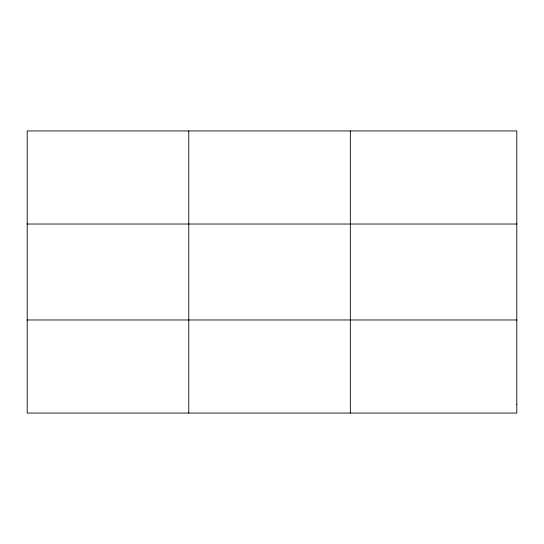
<?xml version="1.0" encoding="UTF-8"?>
<svg xmlns="http://www.w3.org/2000/svg" width="544" height="544" viewBox="0 0 544 544"><rect width="100%" height="100%" fill="white"/><g stroke="black" fill="none" stroke-linecap="round" stroke-linejoin="round"><path stroke-width="0.82" d="M188.768 130.927L188.768 413.073M350.336 130.927L350.336 413.073M27.2 224.033L516.8 224.033M27.2 319.967L516.8 319.967M516.8 404.614L516.8 413.073L27.2 413.073L27.2 130.927L516.8 130.927L516.8 404.614"/></g></svg>
